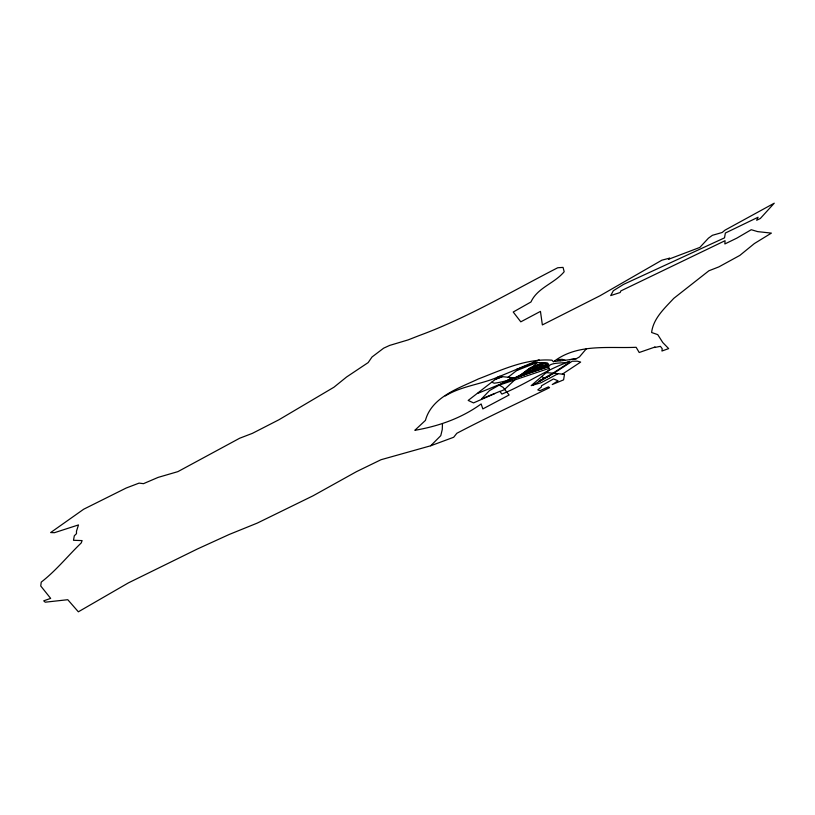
<?xml version="1.0" encoding="UTF-8"?>
<svg xmlns="http://www.w3.org/2000/svg" width="815" height="815" viewBox="0 0 815 815"><rect width="100%" height="100%" fill="white"/><g stroke="black" fill="none" stroke-linecap="round" stroke-linejoin="round"><path stroke-width="1.22" d="M442.464 423.994L442.26 429.505L440.783 435.648L430.707 445.774L381.033 459.711L356.481 471.651L313.011 495.826L257.285 523.087L229.209 534.467L197.454 548.964L128.444 582.857L78.352 611.81L67.777 599.708L45.222 602.193L43.715 600.828L50.662 598.393L40.75 585.995L41.239 582.114C56.133 570.592 67.757 555.932 81.256 542.912L82.101 540.59L73.493 540.294L74.308 535.801L76.498 533.652L76.478 531.237L78.495 524.921L54.442 532.694L50.652 532.562L83.701 509.212L126.223 488.012L139.08 483.112L143.491 483.662L158.141 477.386L177.894 471.63L239.661 438.236L252.395 433.356L278.903 419.776L333.936 387.227L346.569 377.009L368.186 362.573L372.007 357.001L383.661 348.168L389.611 345.428L408.081 339.916L419.236 335.546C467.596 317.799 512.054 291.2 557.745 267.748L563.043 267.402L564.184 271.721C554.414 283.508 537.482 287.634 530.962 301.988L513.216 312.023L520.795 321.833L540.457 311.391L542.362 324.92L600.003 295.764L661.882 260.179L669.686 258.121L668.453 259.313L699.851 247.414L708.459 238.163L712.371 235.321L722.192 232.479L724.963 230.176L774.25 203.19L760.324 218.491L756.687 220.254L758.042 217.248L725.35 233.039L724.525 237.848L623.577 284.374L613.359 290.711L610.71 295.58L620.184 292.514L620.857 290.914L725.075 240.69L724.851 243.96L736.74 238.184L751.247 229.718L757.726 231.633L771.377 233.11L754.364 243.563L739.837 255.411L718.81 266.913L708.897 270.774L673.761 298.372C664.602 308.264 653.273 318.421 651.613 332.5L657.746 334.629L662.778 342.545L668.667 348.606L661.923 351.021L662.228 348.728L660.425 346.334L654.557 347.506L655.087 347.007L639.205 352.508L636.148 347.292C608.184 348.565 577.163 343.247 553.466 361.829L551.979 360.169C526.184 358.203 501.887 369.949 478.385 378.944C458.855 388.225 431.767 396.925 425.43 420.387L414.825 430.31C438.562 426.225 461.443 418.258 481.145 403.955L482.837 408.916L509.11 394.98L503.059 387.349L499.238 385.088L489.53 390.568L481.502 398.912L499.89 391.343L501.887 394.073C524.982 384.731 545.439 370.051 568.992 361.717C565.162 364.01 544.369 361.096 549.514 369.765L531.176 385.638L540.936 382.785L558.092 373.688L564.479 374.35L563.593 379.861L552.254 384.537L558.041 380.788L553.466 378.934L541.466 385.79L541.394 387.003L537.788 389.886L539.917 390.68L548.505 386.85L549.565 387.665C518.544 402.763 487.37 417.27 456.828 433.295L453.69 437.258L430.707 445.774M586.423 348.688L579.424 356.929L576.113 358.804L560.72 360.851L557.134 359.71M523.719 374.452L525.461 372.567L532.99 369.623M525.604 373.718L527.346 371.834M529.781 369.185L531.523 367.3L542.8 362.889L541.068 364.774M527.488 372.975L529.22 371.09M531.665 368.451L533.397 366.567M529.363 372.241L531.105 370.356M533.621 367.84L535.282 365.833M531.248 371.508L533.336 369.246L537.095 367.769L535.007 370.03M535.424 366.984L537.167 365.1M537.299 366.241L539.041 364.356M539.184 365.507L540.926 363.622M536.015 369.399L545.072 365.283M539.632 365.487L540.773 364.254M536.881 369.297L538.623 367.412M538.766 368.563L540.508 366.679M540.651 367.83L542.383 365.945M542.525 367.086L544.267 365.202L536.749 368.146M549.015 368.38L514.703 379.943L504.19 389.774L499.982 391.475M539.112 359.812L516.924 369.215L518.809 368.869L516.669 370.55L537.594 362.278C525.665 374.095 510.689 381.186 494.155 383.203L491.832 382.184M534.864 362.869L535.679 362.206L519.491 368.339L508.091 377.253M495.815 379.026L468.177 400.43L473.525 402.905L494.644 393.645M514.092 378.486L517.912 376.988M530.708 367.433L518.646 376.438L547.609 365.1L548.291 366.526M562.37 374.146L580.677 362.074L577.336 361.188L572.191 361.239L553.68 373.362L558.092 373.688M546.172 372.608L552.957 373.189L569.868 362.105L568.554 361.901M553.803 373.331L539.041 381.145L552.957 373.189M532.908 385.118L549.687 375.542L539.204 381.389M508.234 379.984L512.268 377.702L502.356 376.652L495.632 379.097L496.926 377.528L516.924 369.215M512.268 377.702L499.238 385.088L514.703 379.943M445.214 395.978C461.881 385.699 482.195 384.415 499.921 376.173M516.965 377.691L524.351 374.696M477.509 393.472L519.705 376.275L548.342 366.658L514.703 377.987L511.117 377.569M527.173 370.356L544.97 363.388M523.332 373.79L530.83 370.856M518.646 376.438L548.699 364.448L547.548 363.001L537.268 362.522M495.377 379.372L502.356 376.652M569.604 359.66L576.45 358.671M560.353 360.709L554.75 361.483L555.158 360.851M557.857 359.619L562.228 359.313L565.08 360.25M544.389 378.354L541.761 376.428M524.992 371.986L522.496 374.686L544.247 366.18L546.743 363.47L543.177 363.307L529.383 368.706L524.992 371.986"/></g></svg>
